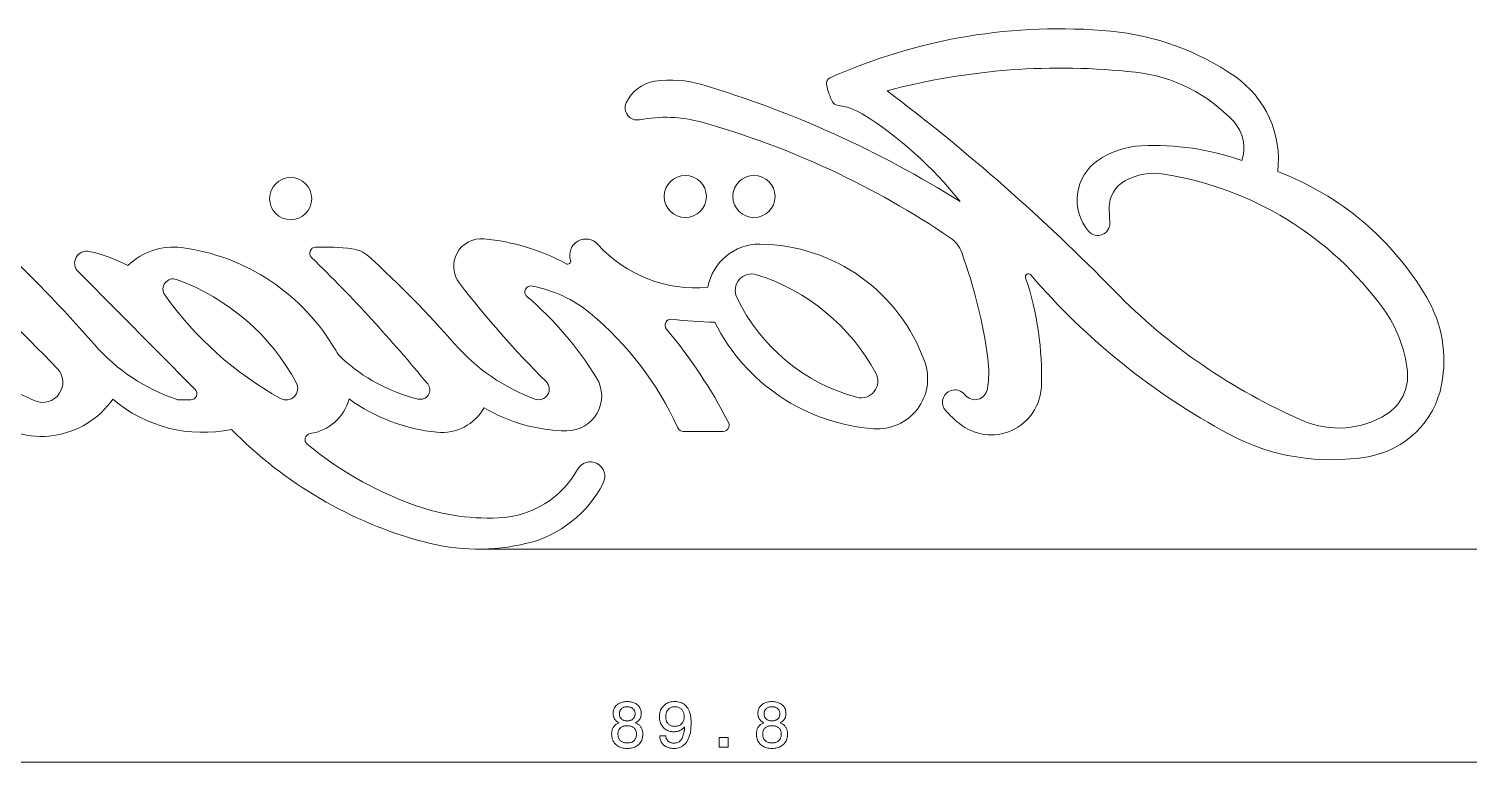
# Model space of a CAD drawing. Extents: x 0 to 594, y 0 to 575.
# Drawn here: x 426.4 to 521.9, y 301.8 to 350.5 of the extents above; entities that cross this region are included whole.
import ezdxf

# ---------------------------------------------------------------- set-up
doc = ezdxf.new("R2010")
doc.units = 0

msp = doc.modelspace()

# ---------------------------------------------------------------- linework, layer by layer
at = {"color": 7, "lineweight": 13, "ltscale": 0.275231}
msp.add_line((437.437, 326.55), (429.676, 334.359), dxfattribs=at)
at = {"color": 7, "lineweight": 13, "ltscale": 0.021757}
msp.add_line((437.153, 325.868), (436.283, 325.868), dxfattribs=at)
at = {"color": 7, "lineweight": 13, "ltscale": 0.065983}
msp.add_line((472.426, 323.766), (469.786, 323.766), dxfattribs=at)
at = {"color": 7, "lineweight": 13}
for p, q in [((456.182, 315.961), (576.268, 315.961)), ((384.021, 301.833), (557.712, 301.833))]:
    msp.add_line(p, q, dxfattribs=at)
for points in [[(465.531, 304.448), (465.492, 304.467), (465.456, 304.487), (465.421, 304.509), (465.388, 304.531), (465.358, 304.555), (465.329, 304.581), (465.302, 304.607), (465.277, 304.635), (465.255, 304.664), (465.234, 304.695), (465.215, 304.727), (465.198, 304.76), (465.183, 304.795), (465.17, 304.831), (465.16, 304.869), (465.151, 304.908), (465.144, 304.948), (465.139, 304.99), (465.136, 305.034), (465.135, 305.079), (465.137, 305.146), (465.145, 305.211), (465.158, 305.273), (465.176, 305.333), (465.199, 305.39), (465.228, 305.445), (465.261, 305.497), (465.3, 305.546), (465.344, 305.593), (465.393, 305.637), (465.446, 305.678), (465.503, 305.715), (465.562, 305.747), (465.625, 305.775), (465.691, 305.799), (465.76, 305.818), (465.832, 305.833), (465.907, 305.844), (465.985, 305.85), (466.067, 305.852), (466.148, 305.85), (466.227, 305.844), (466.303, 305.833), (466.375, 305.818), (466.444, 305.799), (466.509, 305.775), (466.572, 305.747), (466.631, 305.715), (466.687, 305.678), (466.74, 305.637), (466.789, 305.593), (466.832, 305.546), (466.871, 305.497), (466.904, 305.445), (466.932, 305.39), (466.955, 305.333), (466.973, 305.273), (466.986, 305.211), (466.994, 305.146), (466.996, 305.079), (466.995, 305.033), (466.992, 304.99), (466.988, 304.947), (466.981, 304.907), (466.972, 304.867), (466.961, 304.829), (466.949, 304.793), (466.934, 304.758), (466.918, 304.725), (466.899, 304.693), (466.879, 304.662), (466.856, 304.633), (466.832, 304.605), (466.805, 304.579), (466.777, 304.554), (466.746, 304.53), (466.713, 304.508), (466.678, 304.486), (466.641, 304.467), (466.602, 304.448), (466.65, 304.429), (466.696, 304.407), (466.739, 304.384), (466.78, 304.358), (466.818, 304.331), (466.854, 304.301), (466.888, 304.27), (466.919, 304.236), (466.948, 304.201), (466.974, 304.164), (466.998, 304.124), (467.019, 304.083), (467.038, 304.041), (467.055, 303.996), (467.068, 303.95), (467.08, 303.902), (467.088, 303.853), (467.095, 303.801), (467.098, 303.748), (467.1, 303.694), (467.097, 303.609), (467.089, 303.528), (467.075, 303.45), (467.055, 303.376), (467.03, 303.305), (466.999, 303.238), (466.963, 303.174), (466.921, 303.114), (466.873, 303.057), (466.82, 303.004), (466.763, 302.955), (466.701, 302.912), (466.635, 302.873), (466.566, 302.84), (466.492, 302.811), (466.415, 302.788), (466.334, 302.77), (466.249, 302.757), (466.16, 302.75), (466.067, 302.747), (465.974, 302.75), (465.885, 302.757), (465.8, 302.77), (465.719, 302.788), (465.641, 302.811), (465.568, 302.84), (465.499, 302.873), (465.433, 302.912), (465.372, 302.955), (465.314, 303.004), (465.261, 303.057), (465.214, 303.114), (465.172, 303.174), (465.136, 303.238), (465.105, 303.305), (465.08, 303.376), (465.061, 303.45), (465.047, 303.528), (465.039, 303.609), (465.036, 303.694), (465.037, 303.748), (465.041, 303.801), (465.047, 303.853), (465.056, 303.902), (465.067, 303.95), (465.081, 303.996), (465.097, 304.041), (465.116, 304.083), (465.137, 304.124), (465.161, 304.164), (465.187, 304.201), (465.216, 304.236), (465.247, 304.27), (465.281, 304.301), (465.316, 304.331), (465.355, 304.358), (465.395, 304.384), (465.438, 304.407), (465.483, 304.429)], [(465.546, 305.045), (465.547, 305.003), (465.552, 304.962), (465.559, 304.923), (465.569, 304.886), (465.581, 304.851), (465.597, 304.817), (465.616, 304.785), (465.637, 304.755), (465.661, 304.726), (465.688, 304.699), (465.718, 304.674), (465.749, 304.652), (465.782, 304.633), (465.817, 304.616), (465.854, 304.601), (465.893, 304.589), (465.933, 304.58), (465.976, 304.574), (466.02, 304.57), (466.067, 304.568), (466.113, 304.57), (466.158, 304.574), (466.201, 304.58), (466.242, 304.589), (466.281, 304.601), (466.318, 304.616), (466.353, 304.633), (466.386, 304.652), (466.418, 304.674), (466.447, 304.699), (466.474, 304.726), (466.498, 304.755), (466.52, 304.785), (466.538, 304.817), (466.554, 304.851), (466.567, 304.886), (466.577, 304.923), (466.584, 304.962), (466.588, 305.003), (466.589, 305.045), (466.588, 305.087), (466.584, 305.127), (466.577, 305.166), (466.567, 305.202), (466.555, 305.237), (466.539, 305.27), (466.521, 305.301), (466.5, 305.33), (466.477, 305.358), (466.45, 305.383), (466.421, 305.407), (466.39, 305.428), (466.357, 305.446), (466.322, 305.462), (466.285, 305.476), (466.245, 305.487), (466.204, 305.496), (466.16, 305.502), (466.115, 305.505), (466.067, 305.507), (466.019, 305.505), (465.974, 305.502), (465.93, 305.496), (465.889, 305.487), (465.85, 305.476), (465.813, 305.462), (465.778, 305.446), (465.745, 305.428), (465.714, 305.407), (465.685, 305.383), (465.659, 305.358), (465.635, 305.33), (465.614, 305.301), (465.596, 305.27), (465.581, 305.237), (465.568, 305.202), (465.558, 305.166), (465.551, 305.127), (465.547, 305.087)], [(468.23, 303.576), (468.626, 303.576), (468.629, 303.531), (468.635, 303.489), (468.644, 303.449), (468.656, 303.411), (468.669, 303.375), (468.686, 303.34), (468.705, 303.308), (468.727, 303.278), (468.752, 303.25), (468.779, 303.223), (468.808, 303.199), (468.84, 303.178), (468.873, 303.159), (468.909, 303.142), (468.947, 303.129), (468.986, 303.117), (469.028, 303.108), (469.072, 303.102), (469.118, 303.098), (469.166, 303.097), (469.23, 303.1), (469.291, 303.108), (469.349, 303.121), (469.404, 303.14), (469.456, 303.164), (469.505, 303.194), (469.551, 303.229), (469.593, 303.269), (469.633, 303.315), (469.67, 303.366), (469.703, 303.422), (469.734, 303.484), (469.761, 303.552), (469.786, 303.626), (469.808, 303.705), (469.827, 303.79), (469.843, 303.88), (469.856, 303.976), (469.867, 304.078), (469.874, 304.185), (469.848, 304.153), (469.821, 304.122), (469.793, 304.093), (469.764, 304.066), (469.734, 304.04), (469.703, 304.016), (469.67, 303.994), (469.637, 303.973), (469.602, 303.954), (469.566, 303.936), (469.53, 303.92), (469.492, 303.906), (469.454, 303.893), (469.414, 303.882), (469.374, 303.873), (469.334, 303.865), (469.292, 303.859), (469.249, 303.855), (469.206, 303.853), (469.161, 303.852), (469.078, 303.854), (468.998, 303.863), (468.92, 303.876), (468.846, 303.895), (468.776, 303.92), (468.708, 303.95), (468.644, 303.985), (468.583, 304.026), (468.525, 304.073), (468.47, 304.125), (468.42, 304.181), (468.374, 304.241), (468.335, 304.304), (468.3, 304.371), (468.271, 304.441), (468.247, 304.515), (468.228, 304.592), (468.215, 304.673), (468.207, 304.757), (468.204, 304.845), (468.207, 304.933), (468.216, 305.017), (468.23, 305.099), (468.249, 305.177), (468.275, 305.251), (468.306, 305.322), (468.342, 305.39), (468.384, 305.455), (468.432, 305.515), (468.486, 305.573), (468.544, 305.626), (468.605, 305.674), (468.67, 305.716), (468.739, 305.752), (468.811, 305.783), (468.886, 305.808), (468.965, 305.827), (469.047, 305.841), (469.133, 305.85), (469.223, 305.852), (469.325, 305.849), (469.423, 305.838), (469.516, 305.82), (469.603, 305.794), (469.686, 305.761), (469.764, 305.721), (469.837, 305.674), (469.905, 305.619), (469.969, 305.557), (470.027, 305.488), (470.08, 305.411), (470.128, 305.329), (470.169, 305.24), (470.206, 305.144), (470.236, 305.042), (470.262, 304.934), (470.281, 304.819), (470.295, 304.698), (470.303, 304.57), (470.306, 304.436), (470.303, 304.277), (470.294, 304.126), (470.28, 303.982), (470.259, 303.846), (470.232, 303.717), (470.199, 303.596), (470.161, 303.482), (470.116, 303.376), (470.065, 303.277), (470.009, 303.185), (469.947, 303.102), (469.88, 303.028), (469.808, 302.962), (469.731, 302.905), (469.648, 302.857), (469.561, 302.817), (469.469, 302.786), (469.371, 302.764), (469.269, 302.751), (469.161, 302.747), (469.078, 302.749), (468.998, 302.756), (468.922, 302.767), (468.848, 302.783), (468.779, 302.803), (468.713, 302.828), (468.65, 302.858), (468.591, 302.891), (468.535, 302.93), (468.483, 302.973), (468.435, 303.019), (468.392, 303.069), (468.354, 303.122), (468.321, 303.177), (468.293, 303.236), (468.27, 303.298), (468.252, 303.363), (468.24, 303.431), (468.232, 303.502)], [(468.622, 304.849), (468.623, 304.792), (468.628, 304.737), (468.636, 304.685), (468.648, 304.635), (468.662, 304.587), (468.68, 304.542), (468.701, 304.499), (468.725, 304.458), (468.752, 304.42), (468.783, 304.384), (468.816, 304.351), (468.852, 304.321), (468.889, 304.295), (468.929, 304.273), (468.97, 304.254), (469.014, 304.238), (469.06, 304.226), (469.108, 304.217), (469.158, 304.212), (469.21, 304.21), (469.268, 304.212), (469.323, 304.217), (469.376, 304.226), (469.426, 304.238), (469.473, 304.253), (469.518, 304.272), (469.561, 304.294), (469.601, 304.32), (469.638, 304.349), (469.673, 304.382), (469.705, 304.418), (469.733, 304.456), (469.758, 304.496), (469.78, 304.54), (469.798, 304.586), (469.814, 304.634), (469.825, 304.685), (469.834, 304.738), (469.839, 304.794), (469.84, 304.853), (469.839, 304.912), (469.834, 304.969), (469.825, 305.023), (469.814, 305.075), (469.798, 305.124), (469.78, 305.17), (469.758, 305.215), (469.733, 305.257), (469.705, 305.296), (469.673, 305.333), (469.638, 305.367), (469.601, 305.397), (469.562, 305.424), (469.52, 305.447), (469.476, 305.466), (469.43, 305.482), (469.382, 305.495), (469.331, 305.504), (469.278, 305.509), (469.223, 305.511), (469.17, 305.509), (469.119, 305.504), (469.07, 305.494), (469.023, 305.482), (468.979, 305.465), (468.936, 305.445), (468.896, 305.421), (468.858, 305.394), (468.821, 305.363), (468.787, 305.328), (468.756, 305.291), (468.728, 305.251), (468.703, 305.209), (468.681, 305.164), (468.663, 305.117), (468.648, 305.068), (468.637, 305.017), (468.628, 304.963), (468.623, 304.907)], [(475.126, 304.448), (475.087, 304.467), (475.05, 304.487), (475.016, 304.509), (474.983, 304.531), (474.952, 304.555), (474.924, 304.581), (474.897, 304.607), (474.872, 304.635), (474.849, 304.664), (474.828, 304.695), (474.81, 304.727), (474.793, 304.76), (474.778, 304.795), (474.765, 304.831), (474.754, 304.869), (474.745, 304.908), (474.738, 304.948), (474.733, 304.99), (474.73, 305.034), (474.729, 305.079), (474.732, 305.146), (474.74, 305.211), (474.753, 305.273), (474.771, 305.333), (474.794, 305.39), (474.822, 305.445), (474.856, 305.497), (474.895, 305.546), (474.939, 305.593), (474.988, 305.637), (475.041, 305.678), (475.097, 305.715), (475.157, 305.747), (475.219, 305.775), (475.285, 305.799), (475.354, 305.818), (475.426, 305.833), (475.501, 305.844), (475.58, 305.85), (475.661, 305.852), (475.743, 305.85), (475.822, 305.844), (475.897, 305.833), (475.969, 305.818), (476.038, 305.799), (476.104, 305.775), (476.167, 305.747), (476.226, 305.715), (476.282, 305.678), (476.335, 305.637), (476.383, 305.593), (476.427, 305.546), (476.465, 305.497), (476.499, 305.445), (476.527, 305.39), (476.55, 305.333), (476.568, 305.273), (476.581, 305.211), (476.588, 305.146), (476.591, 305.079), (476.59, 305.033), (476.587, 304.99), (476.582, 304.947), (476.575, 304.907), (476.567, 304.867), (476.556, 304.829), (476.543, 304.793), (476.529, 304.758), (476.512, 304.725), (476.494, 304.693), (476.473, 304.662), (476.451, 304.633), (476.426, 304.605), (476.4, 304.579), (476.371, 304.554), (476.34, 304.53), (476.308, 304.508), (476.273, 304.486), (476.236, 304.467), (476.197, 304.448), (476.245, 304.429), (476.29, 304.407), (476.334, 304.384), (476.375, 304.358), (476.413, 304.331), (476.449, 304.301), (476.483, 304.27), (476.514, 304.236), (476.542, 304.201), (476.569, 304.164), (476.593, 304.124), (476.614, 304.083), (476.633, 304.041), (476.649, 303.996), (476.663, 303.95), (476.674, 303.902), (476.683, 303.853), (476.689, 303.801), (476.693, 303.748), (476.694, 303.694), (476.691, 303.609), (476.683, 303.528), (476.669, 303.45), (476.65, 303.376), (476.624, 303.305), (476.594, 303.238), (476.557, 303.174), (476.515, 303.114), (476.468, 303.057), (476.415, 303.004), (476.357, 302.955), (476.295, 302.912), (476.23, 302.873), (476.16, 302.84), (476.087, 302.811), (476.009, 302.788), (475.928, 302.77), (475.843, 302.757), (475.754, 302.75), (475.661, 302.747), (475.568, 302.75), (475.479, 302.757), (475.394, 302.77), (475.313, 302.788), (475.236, 302.811), (475.163, 302.84), (475.093, 302.873), (475.028, 302.912), (474.966, 302.955), (474.909, 303.004), (474.856, 303.057), (474.808, 303.114), (474.767, 303.174), (474.73, 303.238), (474.7, 303.305), (474.675, 303.376), (474.655, 303.45), (474.641, 303.528), (474.633, 303.609), (474.63, 303.694), (474.632, 303.748), (474.635, 303.801), (474.642, 303.853), (474.65, 303.902), (474.662, 303.95), (474.675, 303.996), (474.692, 304.041), (474.711, 304.083), (474.732, 304.124), (474.756, 304.164), (474.782, 304.201), (474.811, 304.236), (474.842, 304.27), (474.875, 304.301), (474.911, 304.331), (474.949, 304.358), (474.99, 304.384), (475.033, 304.407), (475.078, 304.429)], [(475.14, 305.045), (475.142, 305.003), (475.146, 304.962), (475.153, 304.923), (475.163, 304.886), (475.176, 304.851), (475.192, 304.817), (475.21, 304.785), (475.232, 304.755), (475.256, 304.726), (475.283, 304.699), (475.312, 304.674), (475.343, 304.652), (475.377, 304.633), (475.412, 304.616), (475.448, 304.601), (475.487, 304.589), (475.528, 304.58), (475.57, 304.574), (475.615, 304.57), (475.661, 304.568), (475.708, 304.57), (475.753, 304.574), (475.795, 304.58), (475.836, 304.589), (475.875, 304.601), (475.913, 304.616), (475.948, 304.633), (475.981, 304.652), (476.012, 304.674), (476.042, 304.699), (476.069, 304.726), (476.093, 304.755), (476.114, 304.785), (476.133, 304.817), (476.148, 304.851), (476.161, 304.886), (476.171, 304.923), (476.178, 304.962), (476.183, 305.003), (476.184, 305.045), (476.183, 305.087), (476.178, 305.127), (476.171, 305.166), (476.162, 305.202), (476.149, 305.237), (476.134, 305.27), (476.116, 305.301), (476.095, 305.33), (476.071, 305.358), (476.045, 305.383), (476.016, 305.407), (475.985, 305.428), (475.952, 305.446), (475.917, 305.462), (475.879, 305.476), (475.84, 305.487), (475.798, 305.496), (475.755, 305.502), (475.709, 305.505), (475.661, 305.507), (475.614, 305.505), (475.568, 305.502), (475.525, 305.496), (475.484, 305.487), (475.445, 305.476), (475.407, 305.462), (475.372, 305.446), (475.339, 305.428), (475.308, 305.407), (475.28, 305.383), (475.253, 305.358), (475.229, 305.33), (475.209, 305.301), (475.191, 305.27), (475.175, 305.237), (475.163, 305.202), (475.153, 305.166), (475.146, 305.127), (475.142, 305.087)], [(465.451, 303.702), (465.453, 303.648), (465.458, 303.597), (465.466, 303.548), (465.478, 303.501), (465.492, 303.457), (465.511, 303.414), (465.532, 303.375), (465.557, 303.337), (465.585, 303.302), (465.617, 303.269), (465.651, 303.239), (465.688, 303.211), (465.727, 303.188), (465.768, 303.167), (465.812, 303.149), (465.858, 303.135), (465.907, 303.124), (465.958, 303.116), (466.011, 303.111), (466.067, 303.11), (466.123, 303.111), (466.176, 303.116), (466.228, 303.124), (466.277, 303.135), (466.323, 303.149), (466.367, 303.167), (466.409, 303.188), (466.448, 303.211), (466.485, 303.239), (466.519, 303.269), (466.55, 303.302), (466.578, 303.337), (466.603, 303.375), (466.625, 303.414), (466.643, 303.457), (466.658, 303.501), (466.669, 303.548), (466.678, 303.597), (466.683, 303.648), (466.684, 303.702), (466.683, 303.752), (466.678, 303.8), (466.67, 303.845), (466.658, 303.889), (466.643, 303.93), (466.625, 303.97), (466.604, 304.007), (466.579, 304.042), (466.551, 304.075), (466.52, 304.106), (466.486, 304.134), (466.449, 304.159), (466.41, 304.182), (466.368, 304.201), (466.324, 304.217), (466.278, 304.231), (466.229, 304.241), (466.177, 304.248), (466.123, 304.253), (466.067, 304.254), (466.011, 304.253), (465.957, 304.248), (465.906, 304.241), (465.857, 304.231), (465.81, 304.217), (465.767, 304.201), (465.725, 304.182), (465.686, 304.159), (465.65, 304.134), (465.615, 304.106), (465.584, 304.075), (465.556, 304.042), (465.532, 304.007), (465.51, 303.97), (465.492, 303.93), (465.477, 303.889), (465.466, 303.845), (465.458, 303.8), (465.453, 303.752)], [(475.046, 303.702), (475.047, 303.648), (475.052, 303.597), (475.06, 303.548), (475.072, 303.501), (475.087, 303.457), (475.105, 303.414), (475.127, 303.375), (475.151, 303.337), (475.18, 303.302), (475.211, 303.269), (475.245, 303.239), (475.282, 303.211), (475.321, 303.188), (475.363, 303.167), (475.406, 303.149), (475.453, 303.135), (475.501, 303.124), (475.552, 303.116), (475.605, 303.111), (475.661, 303.11), (475.717, 303.111), (475.771, 303.116), (475.822, 303.124), (475.871, 303.135), (475.918, 303.149), (475.962, 303.167), (476.003, 303.188), (476.042, 303.211), (476.079, 303.239), (476.113, 303.269), (476.145, 303.302), (476.173, 303.337), (476.198, 303.375), (476.219, 303.414), (476.237, 303.457), (476.252, 303.501), (476.264, 303.548), (476.272, 303.597), (476.277, 303.648), (476.279, 303.702), (476.277, 303.752), (476.272, 303.8), (476.264, 303.845), (476.253, 303.889), (476.238, 303.93), (476.22, 303.97), (476.198, 304.007), (476.174, 304.042), (476.146, 304.075), (476.114, 304.106), (476.08, 304.134), (476.044, 304.159), (476.005, 304.182), (475.963, 304.201), (475.919, 304.217), (475.872, 304.231), (475.823, 304.241), (475.772, 304.248), (475.718, 304.253), (475.661, 304.254), (475.605, 304.253), (475.551, 304.248), (475.5, 304.241), (475.451, 304.231), (475.405, 304.217), (475.361, 304.201), (475.32, 304.182), (475.281, 304.159), (475.244, 304.134), (475.21, 304.106), (475.179, 304.075), (475.151, 304.042), (475.126, 304.007), (475.105, 303.97), (475.087, 303.93), (475.072, 303.889), (475.06, 303.845), (475.052, 303.8), (475.047, 303.752)], [(472.166, 302.833), (472.166, 303.476), (472.762, 303.476), (472.762, 302.833)]]:
    msp.add_lwpolyline(points, close=True, dxfattribs=at)
for centre in [(443.762, 339.202), (469.916, 339.341), (474.47, 339.341)]:
    msp.add_circle(centre, 1.397, dxfattribs=at)
for centre, radius, start, end in [((494.701, 313.374), 37.089, 84.72171, 114.18488), ((496.529, 333.162), 17.216, 55.27041, 84.72171), ((494.814, 303.03), 44.828, 83.67286, 104.89462), ((498.602, 337.193), 10.456, 42.69658, 83.67286), ((468.278, 344.503), 2.505, 98.58416, 155.30371), ((468.973, 339.9), 7.161, 73.37816, 98.58416), ((451.11, 280.062), 69.608, 57.87195, 73.37816), ((479.67, 346.842), 0.4, 114.18488, 191.59857), ((483.906, 347.712), 4.725, 191.59857, 206.42398), ((502.508, 341.788), 6.72, 353.21064, 55.27041), ((480.033, 345.787), 0.4, 206.42398, 263.93241), ((403.049, 240.028), 133.205, 44.31641, 52.95824), ((466.729, 345.216), 0.8, 155.30371, 281.00888), ((479.579, 341.51), 3.902, 58.08678, 83.9324), ((468.309, 323.413), 25.221, 38.20211, 58.08678), ((468.594, 335.628), 8.967, 74.36239, 101.00887), ((455.884, 290.224), 56.117, 55.72957, 74.36239), ((504.441, 342.58), 2.512, 340.06354, 42.69658), ((283.402, 188.341), 201.193, 43.93679, 49.75029), ((359.505, 267.48), 94.473, 41.07203, 52.57637), ((500.417, 337.159), 5.554, 92.8342, 124.54685), ((500.996, 325.452), 17.276, 70.36401, 92.8342), ((499.077, 339.106), 3.191, 124.54685, 220.36275), ((501.001, 336.852), 4.029, 81.03981, 118.944), ((498.164, 318.857), 22.245, 35.87424, 81.03981), ((502.336, 322.871), 19.372, 30.3133, 69.30784), ((500.019, 338.627), 2, 118.944, 180.55802), ((518.528, 338.807), 20.51, 180.55802, 183.36048), ((497.255, 337.558), 0.8, 220.36275, 3.36047), ((456.399, 334.708), 1.833, 84.71949, 217.66006), ((455.262, 322.407), 14.188, 61.5191, 84.71949), ((463.331, 335.452), 1.072, 41.83285, 198.26801), ((470.58, 341.941), 8.657, 221.83285, 275.55821), ((474.83, 332.72), 3.464, 89.41251, 169.94082), ((474.745, 324.47), 11.714, 19.4857, 89.41251), ((486.358, 334.945), 2, 19.9779, 55.72957), ((430.244, 334.923), 0.8, 77.71742, 224.82363), ((428.324, 326.107), 9.822, 61.76764, 77.71742), ((435.973, 331.706), 4.284, 82.67882, 134.5029), ((434.755, 322.225), 13.842, 29.79486, 82.67882), ((445.425, 335.582), 0.4, 91.78634, 225.83953), ((375.932, 264.022), 99.35, 39.27234, 45.83952), ((445.916, 319.831), 16.159, 83.2251, 91.78634), ((447.586, 333.891), 2, 47.73323, 83.2251), ((400.379, 281.95), 72.188, 41.25028, 47.73323), ((462.123, 335.053), 0.2, 241.5191, 18.268), ((456.238, 323.996), 34.048, 7.7831, 19.9779), ((474.316, 333.115), 1.091, 72.57483, 205.5032), ((470.573, 321.19), 13.59, 28.23495, 72.57483), ((492.661, 334.018), 0.2, 40.64315, 198.56269), ((527.702, 364.097), 45.98, 220.64316, 241.73963), ((435.97, 333.205), 0.674, 70.22272, 215.32259), ((431.256, 320.096), 14.604, 28.0998, 70.22272), ((507.265, 373.966), 66.087, 217.66006, 225.19407), ((459.684, 333.013), 0.4, 79.44646, 229.58414), ((458.202, 325.059), 8.49, 50.35861, 79.44646), ((473.166, 327.471), 20.365, 357.98612, 18.56269), ((454.328, 346.214), 23.174, 215.32259, 241.00126), ((444.742, 315.465), 22.647, 31.5778, 49.58414), ((484.491, 337.969), 12.365, 205.5032, 254.97058), ((526.456, 360.525), 39.274, 224.31641, 246.61982), ((511.867, 328.444), 8.332, 349.147, 30.3133), ((450.045, 315.214), 21.276, 24.39381, 50.35861), ((509.206, 326.843), 8.618, 6.10704, 35.87424), ((468.974, 330.804), 0.4, 83.77409, 220.10807), ((443.683, 309.501), 32.668, 27.0314, 40.10807), ((472.831, 366.157), 35.163, 263.77409, 268.43332), ((483.34, 336.732), 12.82, 206.52072, 265.82555), ((440.187, 337.794), 12.549, 221.07204, 251.87429), ((464.452, 338.141), 13.034, 221.25028, 249.7886), ((448.503, 330.097), 2, 209.79486, 227.32748), ((454.936, 337.074), 11.49, 227.32748, 256.29178), ((483.281, 327.692), 6.753, 350.44837, 7.7831), ((430.963, 335.773), 10.807, 223.2035, 247.43696), ((427.326, 327.02), 1.329, 247.43696, 43.93679), ((481.572, 327.096), 1.106, 254.97058, 28.23495), ((482.65, 327.267), 3.33, 265.82555, 19.4857), ((514.792, 327.44), 3, 302.19457, 6.10704), ((437.153, 326.268), 0.4, 270, 44.82362), ((443.464, 326.615), 0.765, 241.00126, 28.0998), ((452.361, 326.517), 0.623, 256.29178, 39.27234), ((460.194, 326.575), 0.708, 249.7886, 45.19406), ((462.068, 326.116), 2.309, 269.42522, 31.5778), ((487.788, 325.694), 0.827, 37.5534, 223.48383), ((490.188, 326.872), 3.332, 230.34573, 357.98612), ((489.111, 326.711), 0.841, 217.5534, 350.44837), ((514.157, 328.005), 6, 279.75621, 349.147), ((427.228, 329.222), 5.787, 231.01099, 325.08466), ((437.939, 332.881), 9.175, 229.44693, 281.89294), ((444.591, 326.736), 3.151, 278.47364, 344.96089), ((454.648, 335.625), 11.975, 234.14553, 264.3078), ((453.778, 326.899), 3.206, 264.3078, 330.81131), ((462.155, 334.741), 10.935, 239.33133, 269.42522), ((494.444, 332.006), 10, 223.48383, 230.34573), ((513.227, 329.926), 5.937, 246.61982, 302.19457), ((459.908, 343.584), 28.116, 224.42662, 254.93517), ((469.786, 324.166), 0.4, 204.39381, 270), ((472.426, 324.166), 0.4, 270, 27.0314), ((445.114, 323.224), 0.4, 98.47364, 230.60356), ((460.193, 341.584), 24.159, 230.60356, 249.29084), ((512.738, 336.26), 14.376, 241.73963, 279.75621), ((463.618, 320.776), 0.968, 332.89927, 150.84142), ((457.288, 324.308), 6.281, 272.29363, 330.84141), ((457.604, 323.854), 7.724, 283.58227, 332.89927), ((456.94, 332.979), 14.959, 249.29084, 272.29363), ((456.182, 329.739), 13.778, 254.93517, 283.58227)]:
    msp.add_arc(centre, radius, start, end, dxfattribs=at)

doc.saveas('drawing.dxf')
